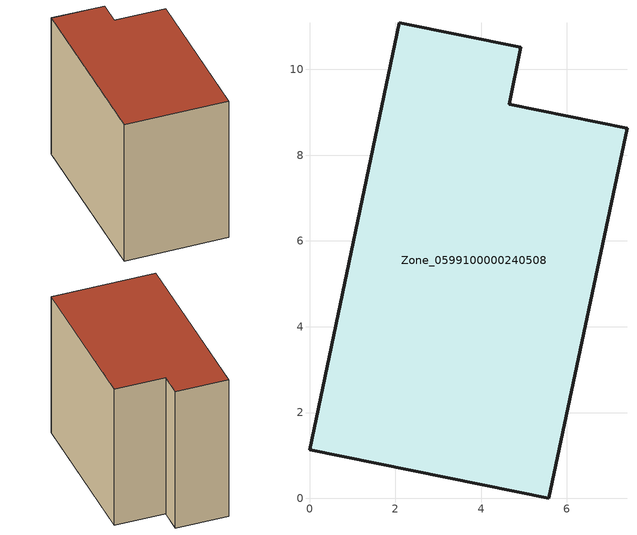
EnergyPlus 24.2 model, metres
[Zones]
Zone_0599100000240508
 floor ground (C_G): 5.58,0 0,1.13 2.09,11.09 4.93,10.51 4.66,9.19 7.4,8.63 z0
 wall outside (C_F): 4.93,10.51 2.09,11.09 0,1.13 5.58,0 7.4,8.63 4.66,9.19 4.93,10.51 z0:8.41
 roof outside (C_R): 7.4,8.63 4.66,9.19 4.93,10.51 2.09,11.09 0,1.13 5.58,0 z8.41
[BUILDING]
Pand.0599100000240508: North Axis=0; Terrain=City; Loads Convergence Tolerance Value=0.04; Temperature Convergence Tolerance Value=0.4; Solar Distribution=FullExterior; Maximum Number of Warmup Days=25; Minimum Number of Warmup Days=1
[Site:Location]
Rotterdam.The.Hague.AP_ZH_NLD Design_Conditions: Latitude=51.96; Longitude=4.45; Time Zone=1; Elevation=-4.5
[SITE:GROUNDTEMPERATURE:BUILDINGSURFACE]
18, 18, 18, 18, 18, 18, 18, 18, 18, 18, 18, 18
[MATERIAL] Thermal Absorptance=0.9; Solar Absorptance=0.7; Visible Absorptance=0.7
Name | Roughness | Thickness | Conductivity | Density | Specific Heat
G.TI.1975-1991 | MediumSmooth | 0.15 | 0.288461 | 540 | 1210
F.TI.1975-1991 | Rough | 0.3 | 0.230769 | 1920 | 840
R.TI.1975-1991 | MediumRough | 0.2 | 0.153846 | 1500 | 1000
[CONSTRUCTION]
C_G: G.TI.1975-1991
C_F: F.TI.1975-1991
C_R: R.TI.1975-1991
[ZONE]
Zone_0599100000240508: Type=1; Multiplier=1; Ceiling Height=Autocalculate; Volume=Autocalculate; Floor Area=autocalculate; Part of Total Floor Area=Yes
[ZONEINFILTRATION:DESIGNFLOWRATE]
Infil_Zone_0599100000240508: Zone or ZoneList or Space or SpaceList=Zone_0599100000240508; Schedule=AlwaysOn; Design Flow Rate Calculation Method=Flow/Area; Flow Rate per Floor Area=0.003; Constant Term Coefficient=1; Temperature Term Coefficient=0; Velocity Term Coefficient=0; Velocity Squared Term Coefficient=0
[HVACTEMPLATE:ZONE:IDEALLOADSAIRSYSTEM]
Zone_0599100000240508: Maximum Heating Supply Air Temperature=50; Minimum Cooling Supply Air Temperature=13; Maximum Heating Supply Air Humidity Ratio=0.0156; Minimum Cooling Supply Air Humidity Ratio=0.0077; Heating Limit=NoLimit; Cooling Limit=NoLimit; Dehumidification Control Type=ConstantSensibleHeatRatio; Cooling Sensible Heat Ratio=0.7; Dehumidification Setpoint=60; Humidification Control Type=None; Humidification Setpoint=30; Outdoor Air Method=None; Outdoor Air Flow Rate per Person=0.00944; Outdoor Air Flow Rate per Zone Floor Area=0; Outdoor Air Flow Rate per Zone=0; Demand Controlled Ventilation Type=None; Outdoor Air Economizer Type=NoEconomizer; Heat Recovery Type=None; Sensible Heat Recovery Effectiveness=0.7; Latent Heat Recovery Effectiveness=0.65
[ZONECONTROL:THERMOSTAT]
ThermostatControl_Zone_0599100000240508: Zone or ZoneList=Zone_0599100000240508; Control Type Schedule=DualSetpointControlType; Control 1=Thermostat_Zone_0599100000240508; Temperature Difference Between Cutout And Setpoint=0
[THERMOSTATSETPOINT:DUALSETPOINT]
Thermostat_Zone_0599100000240508: Heating Setpoint Temperature Schedule=HeatingSetpoint_Zone_0599100000240508; Cooling Setpoint Temperature Schedule=CoolingSetpoint_Zone_0599100000240508
[SCHEDULE:COMPACT]
HeatingSetpoint_Zone_0599100000240508: Through: 12/31, For: AllDays, Until: 24:00, 21
CoolingSetpoint_Zone_0599100000240508: Through: 12/31, For: AllDays, Until: 24:00, 24
DualSetpointControlType: Through: 12/31, For: AllDays, Until: 24:00, 4
AlwaysOn: Through: 12/31, For: AllDays, Until: 24:00, 1
